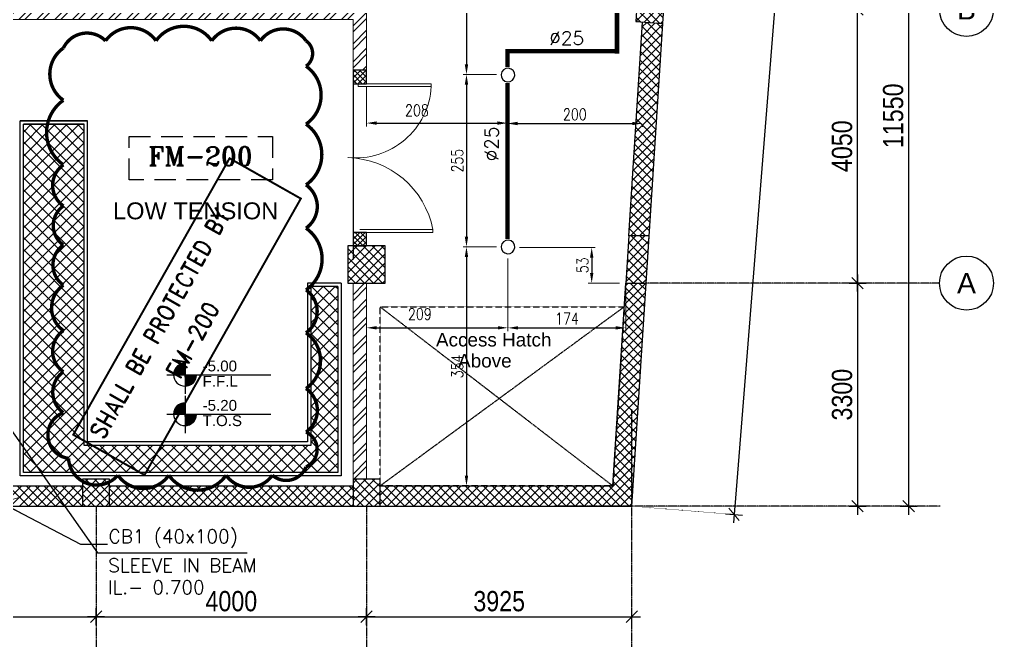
# Model space of a CAD drawing. Header units: inches. Extents: x 1355305 to 1448369, y 326920 to 386626.
# Drawn here: x 1410238 to 1424644, y 337574 to 346759 of the extents above; entities that cross this region are included whole.
import ezdxf
from ezdxf.enums import TextEntityAlignment as Align

# ---------------------------------------------------------------- set-up
doc = ezdxf.new("R2010")
doc.units = ezdxf.units.IN
doc.header["$MEASUREMENT"] = 0
for name, pattern in [('CENTER', [50.8, 31.75, -6.35, 6.35, -6.35]), ('DOT2', [3.175, 0, -3.175]), ('HIDDEN', [9.525, 6.35, -3.175]), ('JIS_02_2.0', [3, 2, -1])]:
    doc.linetypes.add(name, pattern=pattern)
for name, color, linetype, lineweight in [('A-BLOCK', 43, 'Continuous', 13), ('A-DOOR', 10, 'Continuous', 15), ('A-HATCH CONCRETE', 254, 'Continuous', 5), ('wall hatch', 252, 'Continuous', 0)]:
    doc.layers.add(name, color=color, linetype=linetype, lineweight=lineweight)
for name, color, linetype in [('Axis', 9, 'CENTER'), ('dim-axis', 15, 'Continuous'), ('DIM2', 222, 'Continuous'), ('DR-TEXT', 181, 'Continuous'), ('FFNEW', 252, 'Continuous'), ('FP-PIPE', 4, 'Continuous'), ('P-FIRE-SPR', 6, 'Continuous'), ('P-FIRE-TXT', 181, 'Continuous'), ('P-TEXT', 181, 'Continuous'), ('S-COL', 210, 'Continuous'), ('S-WALL', 1, 'Continuous'), ('SHAFT', 7, 'Continuous'), ('SLEEVE', 2, 'Continuous'), ('TAXT', 3, 'Continuous'), ('TEXT', 181, 'Continuous'), ('TRENCH', 8, 'Continuous')]:
    doc.layers.add(name, color=color, linetype=linetype)
doc.styles.add('ARIAL', font='ARIALN.TTF')
doc.styles.add('MECH', font='romans.shx')
doc.styles.add('ROMANS', font='romans__.ttf', dxfattribs={"width": 0.8})
doc.styles.add('ROMANT', font='ROMANT.shx')
doc.styles.add('SS', font='romand.shx', dxfattribs={"width": 0.85, "height": 200})
doc.styles.add('style1', font='arial.ttf')
doc.dimstyles.new('DIM-100', dxfattribs={"dimscale": 150, "dimtxt": 2, "dimasz": 1, "dimexe": 0.75, "dimexo": 1, "dimgap": 0.5, "dimtad": 1, "dimdec": 0, "dimzin": 11, "dimdsep": 46, "dimtxsty": 'ARIAL', "dimblk": 'R', "dimcen": 2.5, "dimdle": 1, "dimclrd": 256, "dimclre": 256, "dimclrt": 256, "dimazin": 0, "dimtfac": 1, "dimtdec": 0, "dimtix": 1, "dimtmove": 2, "dimatfit": 3, "dimldrblk": 'R', "dimtolj": 1, "dimtzin": 3, "dimlwd": -1, "dimlwe": 13, "dimarcsym": 0})
doc.dimstyles.new('GRAND CINEMA', dxfattribs={"dimtxt": 180, "dimasz": 150, "dimexe": 0.18, "dimexo": 0.06, "dimgap": 100, "dimtad": 1, "dimdec": 0, "dimlfac": 0.1, "dimzin": 1, "dimdsep": 46, "dimtxsty": 'MECH', "dimcen": 0.09, "dimdle": 0.2, "dimclrd": 222, "dimclre": 222, "dimclrt": 3, "dimadec": 0, "dimazin": 0, "dimtfac": 1, "dimtdec": 0, "dimtix": 1, "dimtmove": 2, "dimatfit": 3, "dimfxl": 1, "dimtolj": 1, "dimtzin": 0, "dimlwd": -1, "dimarcsym": 0})
pattern_1 = [(45, (1361977.67, -12529.2), (-132.58252, 132.58252), []), (45, (1362066.06, -12529.2), (-132.58252, 132.58252), [])]
pattern_2 = [(45, (1361977.67, -12529.207), (-39.7747564, 39.7747564), []), (135, (1361977.67, -12529.207), (-39.7747564, -39.7747564), [])]
pattern_3 = [(45, (1361977.67, -12529.21), (-66.29126, 66.29126), []), (135, (1361977.67, -12529.21), (-66.29126, -66.29126), [])]

# ---------------------------------------------------------------- blocks, each defined once
blk = doc.blocks.new('R')
for p, q in [((0, -1.05), (0, 1.05)), ((-1.05, 0), (1.05, 0))]:
    blk.add_line(p, q)
at = {"color": 4, "lineweight": 13}
blk.add_line((-0.707, -0.707), (0.707, 0.707), dxfattribs=at)
blk = doc.blocks.new('*D1046')
at = {"layer": 'Defpoints', "color": 0, "transparency": 16777216}
for p in [(1472112, 574009), (1472112, 562459), (1472112, 562459)]:
    blk.add_point(p, dxfattribs=at)
at = {"layer": 'dim-axis', "color": 251, "linetype": 'DOT2', "lineweight": 13, "transparency": 16777216}
for p, q in [((1471962, 574009), (1472000, 574009)), ((1471962, 562459), (1472000, 562459))]:
    blk.add_line(p, q, dxfattribs=at)
at = {"layer": 'dim-axis', "color": 251, "transparency": 16777216}
blk.add_line((1472112, 573889), (1472112, 562579), dxfattribs=at)
at = {"layer": 'dim-axis', "color": 251, "transparency": 16777216, "xscale": 120, "yscale": 120, "zscale": 120}
for p, rotation in [((1472112, 574009), 90), ((1472112, 562459), 270)]:
    blk.add_blockref('R', p, dxfattribs=dict(at, rotation=rotation))
at = {"layer": 'dim-axis', "color": 251, "transparency": 16777216, "insert": (1471884, 568234), "char_height": 300, "attachment_point": 5, "rotation": 90, "style": 'ARIAL'}
blk.add_mtext('\\A1;11550', dxfattribs=at)
blk = doc.blocks.new('*D86')
at = {"layer": 'Defpoints', "color": 0, "transparency": 16777216}
for p in [(1470260, 590369), (1468019, 562459), (1469530, 562337)]:
    blk.add_point(p, dxfattribs=at)
at = {"layer": 'dim-axis', "color": 251, "linetype": 'DOT2', "lineweight": 13, "transparency": 16777216}
for p, q in [((1470409, 590357), (1471882, 590239)), ((1468169, 562447), (1469642, 562328))]:
    blk.add_line(p, q, dxfattribs=at)
at = {"layer": 'dim-axis', "color": 251, "transparency": 16777216}
blk.add_line((1471760, 590128), (1469539, 562457), dxfattribs=at)
at = {"layer": 'dim-axis', "color": 251, "transparency": 16777216, "xscale": 120, "yscale": 120, "zscale": 120}
for p, rotation in [((1471770, 590248), 85.410651128382), ((1469530, 562337), 265.410651128382)]:
    blk.add_blockref('R', p, dxfattribs=dict(at, rotation=rotation))
at = {"layer": 'dim-axis', "color": 251, "transparency": 16777216, "insert": (1470422, 576311), "char_height": 300, "attachment_point": 5, "rotation": 85.4107, "style": 'ARIAL'}
blk.add_mtext('\\A1;28000', dxfattribs=at)
blk = doc.blocks.new('*D1063')
at = {"layer": 'Defpoints', "color": 0, "transparency": 16777216}
for p in [(1470645, 569809), (1471356, 569809), (1470645, 565759)]:
    blk.add_point(p, dxfattribs=at)
at = {"layer": 'dim-axis', "color": 251, "linetype": 'DOT2', "lineweight": 13, "transparency": 16777216}
for p, q in [((1470795, 569809), (1471469, 569809)), ((1470795, 565759), (1471469, 565759))]:
    blk.add_line(p, q, dxfattribs=at)
at = {"layer": 'dim-axis', "color": 251, "transparency": 16777216}
blk.add_line((1471356, 565879), (1471356, 569689), dxfattribs=at)
at = {"layer": 'dim-axis', "color": 251, "transparency": 16777216, "xscale": 120, "yscale": 120, "zscale": 120}
for p, rotation in [((1471356, 569809), 90), ((1471356, 565759), 270)]:
    blk.add_blockref('R', p, dxfattribs=dict(at, rotation=rotation))
at = {"layer": 'dim-axis', "color": 251, "transparency": 16777216, "insert": (1471128, 567784), "char_height": 300, "attachment_point": 5, "rotation": 90, "style": 'ARIAL'}
blk.add_mtext('\\A1;4050', dxfattribs=at)
blk = doc.blocks.new('*D1064')
at = {"layer": 'Defpoints', "color": 0, "transparency": 16777216}
for p in [(1470645, 565759), (1467886, 562459), (1471356, 562459)]:
    blk.add_point(p, dxfattribs=at)
at = {"layer": 'dim-axis', "color": 251, "linetype": 'DOT2', "lineweight": 13, "transparency": 16777216}
for p, q in [((1470795, 565759), (1471469, 565759)), ((1468036, 562459), (1471469, 562459))]:
    blk.add_line(p, q, dxfattribs=at)
at = {"layer": 'dim-axis', "color": 251, "transparency": 16777216}
blk.add_line((1471356, 565639), (1471356, 562579), dxfattribs=at)
at = {"layer": 'dim-axis', "color": 251, "transparency": 16777216, "xscale": 120, "yscale": 120, "zscale": 120}
for p, rotation in [((1471356, 565759), 90), ((1471356, 562459), 270)]:
    blk.add_blockref('R', p, dxfattribs=dict(at, rotation=rotation))
at = {"layer": 'dim-axis', "color": 251, "transparency": 16777216, "insert": (1471128, 564109), "char_height": 300, "attachment_point": 5, "rotation": 90, "style": 'ARIAL'}
blk.add_mtext('\\A1;3300', dxfattribs=at)
blk = doc.blocks.new('*D1066')
at = {"layer": 'Defpoints', "color": 0, "transparency": 16777216}
for p in [(1456094, 561773), (1460094, 561773), (1460094, 560825)]:
    blk.add_point(p, dxfattribs=at)
at = {"layer": 'dim-axis', "color": 251, "linetype": 'DOT2', "lineweight": 13, "transparency": 16777216}
for p, q in [((1456094, 561623), (1456094, 560712)), ((1460094, 561623), (1460094, 560712))]:
    blk.add_line(p, q, dxfattribs=at)
at = {"layer": 'dim-axis', "color": 251, "transparency": 16777216}
blk.add_line((1456214, 560825), (1459974, 560825), dxfattribs=at)
at = {"layer": 'dim-axis', "color": 251, "transparency": 16777216, "xscale": 120, "yscale": 120, "zscale": 120, "rotation": 180}
blk.add_blockref('R', (1456094, 560825), dxfattribs=at)
at = {"layer": 'dim-axis', "color": 251, "transparency": 16777216, "xscale": 120, "yscale": 120, "zscale": 120}
blk.add_blockref('R', (1460094, 560825), dxfattribs=at)
at = {"layer": 'dim-axis', "color": 251, "transparency": 16777216, "insert": (1458094, 561053), "char_height": 300, "attachment_point": 5, "style": 'ARIAL'}
blk.add_mtext('\\A1;4000', dxfattribs=at)
blk = doc.blocks.new('*D1067')
at = {"layer": 'Defpoints', "color": 0, "transparency": 16777216}
for p in [(1460094, 561773), (1464094, 561773), (1464094, 560825)]:
    blk.add_point(p, dxfattribs=at)
at = {"layer": 'dim-axis', "color": 251, "linetype": 'DOT2', "lineweight": 13, "transparency": 16777216}
for p, q in [((1460094, 561623), (1460094, 560712)), ((1464094, 561623), (1464094, 560712))]:
    blk.add_line(p, q, dxfattribs=at)
at = {"layer": 'dim-axis', "color": 251, "transparency": 16777216}
blk.add_line((1460214, 560825), (1463974, 560825), dxfattribs=at)
at = {"layer": 'dim-axis', "color": 251, "transparency": 16777216, "xscale": 120, "yscale": 120, "zscale": 120, "rotation": 180}
blk.add_blockref('R', (1460094, 560825), dxfattribs=at)
at = {"layer": 'dim-axis', "color": 251, "transparency": 16777216, "xscale": 120, "yscale": 120, "zscale": 120}
blk.add_blockref('R', (1464094, 560825), dxfattribs=at)
at = {"layer": 'dim-axis', "color": 251, "transparency": 16777216, "insert": (1462094, 561053), "char_height": 300, "attachment_point": 5, "style": 'ARIAL'}
blk.add_mtext('\\A1;4000', dxfattribs=at)
blk = doc.blocks.new('*D1068')
at = {"layer": 'Defpoints', "color": 0, "transparency": 16777216}
for p in [(1468019, 562459), (1464094, 561773), (1468019, 560825)]:
    blk.add_point(p, dxfattribs=at)
at = {"layer": 'dim-axis', "color": 251, "linetype": 'DOT2', "lineweight": 13, "transparency": 16777216}
for p, q in [((1468019, 562309), (1468019, 560712)), ((1464094, 561623), (1464094, 560712))]:
    blk.add_line(p, q, dxfattribs=at)
at = {"layer": 'dim-axis', "color": 251, "transparency": 16777216}
blk.add_line((1464214, 560825), (1467899, 560825), dxfattribs=at)
at = {"layer": 'dim-axis', "color": 251, "transparency": 16777216, "xscale": 120, "yscale": 120, "zscale": 120, "rotation": 180}
blk.add_blockref('R', (1464094, 560825), dxfattribs=at)
at = {"layer": 'dim-axis', "color": 251, "transparency": 16777216, "xscale": 120, "yscale": 120, "zscale": 120}
blk.add_blockref('R', (1468019, 560825), dxfattribs=at)
at = {"layer": 'dim-axis', "color": 251, "transparency": 16777216, "insert": (1466056, 561053), "char_height": 300, "attachment_point": 5, "style": 'ARIAL'}
blk.add_mtext('\\A1;3925', dxfattribs=at)
blk = doc.blocks.new('SEDRGFE')
at = {"layer": 'wall hatch', "ltscale": 500}
h = blk.add_hatch(dxfattribs=at)
h.set_pattern_fill('ANSI35', color=250, scale=500)
h.set_pattern_definition([(45, (1393765.3, 692564.65), (-88.38835, 88.38835), []), (45, (1393853.68, 692564.65), (-88.38835, 88.38835), [156.25, -31.25, 0, -31.25])])
edge = h.paths.add_edge_path(flags=17)
edge.add_line((1395397, 703056), (1395199, 703084))
edge.add_line((1395199, 703084), (1394088, 695296))
edge.add_line((1394088, 695296), (1394301, 695265))
edge.add_line((1394301, 695265), (1395397, 703056))
edge.add_line((1395397, 703056), (1395199, 703084))
h.paths.add_polyline_path([(1395397, 703056), (1395199, 703084), (1394088, 695296), (1394301, 695265)], flags=17)
h.paths.add_polyline_path([(1389810, 680290), (1389610, 680288), (1389610, 674888), (1389810, 674888)])
blk = doc.blocks.new('SWGDCSTHYTD')
at = {"layer": 'A-HATCH CONCRETE'}
h = blk.add_hatch(dxfattribs=at)
h.set_pattern_fill('ANSI37', color=254, scale=750)
h.set_pattern_definition([(45, (1361976.43, -12537.17), (-66.29126, 66.29126), []), (135, (1361976.43, -12537.17), (-66.29126, -66.29126), [])])
h.paths.add_polyline_path([(1419354, 403126), (1419753, 403100), (1419779, 403499), (1419380, 403525)])
h = blk.add_hatch(dxfattribs=at)
h.set_pattern_fill('ANSI37,_O', color=254, scale=450)
h.set_pattern_definition(pattern_2)
h.paths.add_polyline_path([(1415371, 402408), (1415171, 402408), (1415171, 402208), (1415371, 402208)])
h = blk.add_hatch(dxfattribs=at)
h.set_pattern_fill('ANSI37,_O', color=254, scale=450)
h.set_pattern_definition(pattern_2)
h.paths.add_polyline_path([(1415371, 400008), (1415171, 400008), (1415171, 399808), (1415371, 399808)])
h = blk.add_hatch(dxfattribs=at)
h.set_pattern_fill('ANSI37', color=254, scale=750)
h.set_pattern_definition(pattern_3)
h.paths.add_polyline_path([(1419206, 399258), (1419508, 399258), (1419552, 399956), (1419252, 399956)])
h = blk.add_hatch(dxfattribs=at)
h.set_pattern_fill('ANSI37', color=254, scale=750)
h.set_pattern_definition(pattern_3)
h.paths.add_polyline_path([(1415096, 399258), (1415646, 399258), (1415646, 399808), (1415096, 399808)])
h = blk.add_hatch(dxfattribs=at)
h.set_pattern_fill('ANSI37', color=254, scale=750)
h.set_pattern_definition([(45, (1361977.04, -12529.21), (-66.29126, 66.29126), []), (135, (1361977.04, -12529.21), (-66.29126, -66.29126), [])])
h.paths.add_polyline_path([(1411171, 395958), (1411571, 395958), (1411571, 396358), (1411171, 396358)])
h = blk.add_hatch(dxfattribs=at)
h.set_pattern_fill('ANSI37', color=254, scale=750)
h.set_pattern_definition(pattern_3)
h.paths.add_polyline_path([(1415171, 395958), (1415571, 395958), (1415571, 396358), (1415171, 396358)])
at = {"layer": 'TEXT', "ltscale": 0.5}
h = blk.add_hatch(dxfattribs=at)
h.set_pattern_fill('ANSI31', color=254, scale=0.64)
h.set_pattern_definition([(45, (547092.661326, -73756.807495), (-0.056568542495, 0.056568542495), [])])
h.paths.add_polyline_path([(1412686, 398070, 0.414214), (1412518, 397902), (1412686, 397902)])
h.paths.add_polyline_path([(1412854, 397902), (1412686, 397902), (1412686, 397734, 0.414214)])
h = blk.add_hatch(dxfattribs=at)
h.set_pattern_fill('ANSI31', color=254, scale=0.64)
h.set_pattern_definition([(45, (547092.661326, -74339.527495), (-0.056568542495, 0.056568542495), [])])
h.paths.add_polyline_path([(1412686, 397487, 0.414214), (1412518, 397319), (1412686, 397319)])
h.paths.add_polyline_path([(1412854, 397319), (1412686, 397319), (1412686, 397151, 0.414214)])
at = {"layer": 'TRENCH'}
h = blk.add_hatch(dxfattribs=at)
h.set_pattern_fill('ANSI37', color=254, scale=1000)
h.set_pattern_definition([(45, (852227.79, -8444.35), (-88.388348, 88.388348), []), (135, (852227.79, -8444.35), (-88.388348, -88.388348), [])])
h.paths.add_polyline_path([(1414946, 399208), (1414946, 396458), (1410296, 396458), (1410296, 401608), (1411196, 401608), (1411196, 396858), (1414546, 396858), (1414546, 399208)])
at = {"layer": 'wall hatch', "ltscale": 500}
h = blk.add_hatch(dxfattribs=at)
h.set_pattern_fill('ANSI35', color=254, scale=500)
h.set_pattern_definition([(45, (1414026.02, 413934.91), (-88.3883, 88.3883), []), (45, (1414114.41, 413934.91), (-88.3883, 88.3883), [156.25, -31.25, 0, -31.25])])
edge = h.paths.add_edge_path(flags=17)
edge.add_line((1415658, 424426), (1415460, 424455))
edge.add_line((1415460, 424455), (1414349, 416666))
edge.add_line((1414349, 416666), (1414562, 416636))
edge.add_line((1414562, 416636), (1415658, 424426))
edge.add_line((1415658, 424426), (1415460, 424455))
h.paths.add_polyline_path([(1415658, 424426), (1415460, 424455), (1414349, 416666), (1414562, 416636)], flags=17)
h.paths.add_polyline_path([(1413834, 413117), (1413862, 413315), (1409871, 413885), (1409871, 413723), (1409871, 413686), (1409871, 402958), (1410071, 402958), (1410071, 413654)])
h.paths.add_polyline_path([(1414152, 413930), (1413954, 413959), (1413919, 413711), (1414117, 413683)])
h.paths.add_polyline_path([(1409871, 401658), (1410071, 401661), (1410071, 401758), (1409871, 401758)])
h = blk.add_hatch(dxfattribs=at)
h.set_pattern_fill('ANSI32', color=254, scale=500)
h.set_pattern_definition(pattern_1)
edge = h.paths.add_edge_path()
edge.add_line((1415371, 403658), (1415171, 403658))
edge.add_line((1415171, 403658), (1415171, 403358))
edge.add_line((1415171, 403358), (1410646, 403358))
edge.add_arc((1410272, 403302), 379, -22.3179, 8.5397, ccw=False)
edge.add_line((1410622, 403158), (1415171, 403158))
edge.add_line((1415171, 403158), (1415171, 402408))
edge.add_line((1415171, 402408), (1415371, 402408))
edge.add_line((1415371, 402408), (1415371, 403658))
h = blk.add_hatch(dxfattribs=at)
h.set_pattern_fill('ANSI32', color=254, scale=500)
h.set_pattern_definition(pattern_1)
h.paths.add_polyline_path([(1410646, 403358), (1410046, 403358), (1410046, 403158), (1410622, 403158, 0.135461)])
h = blk.add_hatch(dxfattribs=at)
h.set_pattern_fill('ANSI32', color=254, scale=500)
h.set_pattern_definition(pattern_1)
h.paths.add_polyline_path([(1415171, 396358), (1415370, 396350), (1415370, 399250), (1415171, 399258)])
at = {"layer": 'A-BLOCK', "color": 254, "ltscale": 100}
for p, q in [((1415371, 403158), (1415371, 403858)), ((1415171, 403158), (1410071, 403158)), ((1415171, 403158), (1415171, 402208)), ((1415371, 403158), (1415371, 402208)), ((1415371, 402208), (1415171, 402208)), ((1415171, 399258), (1415171, 396358)), ((1415371, 399258), (1415371, 396358))]:
    blk.add_line(p, q, dxfattribs=at)
at = {"layer": 'A-DOOR', "color": 254}
blk.add_line((1415247, 402164), (1415247, 402208), dxfattribs=at)
for points in [[(1415291, 402164), (1415247, 402164), (1416328, 402164), (1416328, 402208), (1415247, 402208)], [(1415316, 400008), (1415272, 400008), (1416353, 400008), (1416353, 400052), (1415272, 400052)]]:
    blk.add_lwpolyline(points, dxfattribs=at)
for centre, radius, start, end in [((1415208, 402232), 1123, 264.3201, 356.5355), ((1415059, 399796), 1319, 11.1853, 88.3625)]:
    blk.add_arc(centre, radius, start, end, dxfattribs=at)
at = {"layer": 'A-HATCH CONCRETE', "color": 254, "linetype": 'Continuous'}
for p, q in [((1419356, 403147), (1419356, 403147)), ((1419379, 403124), (1419370, 403133)), ((1419392, 403123), (1419400, 403131)), ((1419441, 402907), (1419642, 403107)), ((1419450, 403048), (1419517, 403115)), ((1419741, 402895), (1419520, 403115)), ((1419749, 403019), (1419662, 403106)), ((1419432, 402765), (1419753, 403086)), ((1419733, 402770), (1419450, 403053)), ((1419423, 402623), (1419744, 402945)), ((1419725, 402646), (1419442, 402928)), ((1419414, 402482), (1419735, 402803)), ((1419709, 402396), (1419426, 402679)), ((1419717, 402521), (1419434, 402803)), ((1419405, 402340), (1419726, 402661)), ((1419701, 402272), (1419418, 402554)), ((1419395, 402198), (1419717, 402520)), ((1419693, 402147), (1419410, 402430)), ((1419386, 402057), (1419708, 402378)), ((1419685, 402023), (1419402, 402305)), ((1419368, 401773), (1419689, 402095)), ((1419377, 401915), (1419698, 402236)), ((1419677, 401898), (1419394, 402181)), ((1419359, 401632), (1419680, 401953)), ((1419669, 401773), (1419386, 402056)), ((1419350, 401490), (1419671, 401811)), ((1419653, 401524), (1419370, 401807)), ((1419661, 401649), (1419378, 401931)), ((1419341, 401348), (1419662, 401670)), ((1419645, 401400), (1419362, 401682)), ((1419332, 401207), (1419653, 401528)), ((1419637, 401275), (1419354, 401558)), ((1419323, 401065), (1419644, 401386)), ((1419629, 401150), (1419346, 401433)), ((1419314, 400923), (1419635, 401245)), ((1419621, 401026), (1419338, 401308)), ((1419305, 400782), (1419626, 401103)), ((1419613, 400901), (1419330, 401184)), ((1419296, 400640), (1419617, 400961)), ((1419605, 400777), (1419322, 401059)), ((1419286, 400498), (1419608, 400820)), ((1419589, 400527), (1419306, 400810)), ((1419597, 400652), (1419314, 400935)), ((1419277, 400357), (1419599, 400678)), ((1419581, 400403), (1419298, 400685)), ((1419268, 400215), (1419589, 400536)), ((1419573, 400278), (1419290, 400561)), ((1419259, 400073), (1419580, 400395)), ((1419565, 400154), (1419282, 400436)), ((1419557, 400029), (1419274, 400312)), ((1419275, 399956), (1419571, 400253)), ((1419497, 399956), (1419266, 400187)), ((1419407, 399956), (1419562, 400111)), ((1419251, 399938), (1419251, 399938)), ((1419365, 399956), (1419258, 400062)), ((1419540, 399956), (1419553, 399970)), ((1419241, 399790), (1419241, 399790)), ((1419243, 399813), (1419243, 399813)), ((1419250, 399932), (1419250, 399932)), ((1419232, 399648), (1419232, 399649)), ((1419235, 399689), (1419235, 399689)), ((1419223, 399507), (1419223, 399507)), ((1419227, 399564), (1419227, 399564)), ((1419214, 399365), (1419214, 399365)), ((1419219, 399439), (1419219, 399439)), ((1419187, 398940), (1419504, 399258)), ((1419196, 399082), (1419372, 399258)), ((1419205, 399223), (1419239, 399258)), ((1419211, 399315), (1419211, 399315)), ((1419493, 399032), (1419268, 399258)), ((1419501, 399157), (1419400, 399258)), ((1419177, 398798), (1419499, 399120)), ((1419485, 398908), (1419203, 399190)), ((1419168, 398657), (1419490, 398978)), ((1419469, 398659), (1419187, 398941)), ((1419477, 398783), (1419195, 399066)), ((1419159, 398515), (1419480, 398836)), ((1419461, 398534), (1419179, 398816)), ((1419150, 398373), (1419471, 398695)), ((1419453, 398409), (1419171, 398692)), ((1419141, 398232), (1419462, 398553)), ((1419445, 398285), (1419163, 398567)), ((1419132, 398090), (1419453, 398411)), ((1419437, 398160), (1419155, 398443)), ((1419123, 397948), (1419444, 398270)), ((1419429, 398036), (1419147, 398318)), ((1419114, 397807), (1419435, 398128)), ((1419413, 397786), (1419131, 398069)), ((1419421, 397911), (1419139, 398194)), ((1419105, 397665), (1419426, 397986)), ((1419405, 397662), (1419123, 397944)), ((1419096, 397523), (1419417, 397845)), ((1419397, 397537), (1419115, 397820)), ((1419087, 397382), (1419408, 397703)), ((1419389, 397413), (1419107, 397695)), ((1419078, 397240), (1419399, 397561)), ((1419381, 397288), (1419099, 397571)), ((1419068, 397098), (1419390, 397420)), ((1419373, 397163), (1419091, 397446)), ((1419059, 396957), (1419381, 397278)), ((1419357, 396914), (1419075, 397197)), ((1419365, 397039), (1419083, 397321)), ((1419050, 396815), (1419371, 397136)), ((1419349, 396790), (1419067, 397072)), ((1419041, 396674), (1419362, 396995)), ((1419341, 396665), (1419059, 396948)), ((1419032, 396532), (1419353, 396853)), ((1419333, 396540), (1419051, 396823)), ((1419023, 396390), (1419344, 396711)), ((1419325, 396416), (1419043, 396698)), ((1418723, 395958), (1419335, 396570)), ((1419317, 396291), (1419035, 396574)), ((1418856, 395958), (1419326, 396428)), ((1419309, 396167), (1419027, 396449)), ((1410370, 395958), (1410070, 396258)), ((1410071, 396056), (1410273, 396258)), ((1410105, 395958), (1410405, 396258)), ((1410503, 395958), (1410203, 396258)), ((1410238, 395958), (1410538, 396258)), ((1410635, 395958), (1410335, 396258)), ((1410371, 395958), (1410671, 396258)), ((1410768, 395958), (1410468, 396258)), ((1410503, 395958), (1410803, 396258)), ((1410900, 395958), (1410600, 396258)), ((1410636, 395958), (1410936, 396258)), ((1411033, 395958), (1410733, 396258)), ((1410768, 395958), (1411068, 396258)), ((1411166, 395958), (1410866, 396258)), ((1410901, 395958), (1411171, 396228)), ((1411171, 396085), (1410998, 396258)), ((1411171, 396217), (1411131, 396258)), ((1411571, 396230), (1411599, 396258)), ((1411571, 396098), (1411731, 396258)), ((1411571, 395965), (1411864, 396258)), ((1411828, 395958), (1411571, 396215)), ((1411961, 395958), (1411661, 396258)), ((1411696, 395958), (1411996, 396258)), ((1412094, 395958), (1411794, 396258)), ((1411829, 395958), (1412129, 396258)), ((1412226, 395958), (1411926, 396258)), ((1411962, 395958), (1412262, 396258)), ((1412359, 395958), (1412059, 396258)), ((1412094, 395958), (1412394, 396258)), ((1412491, 395958), (1412191, 396258)), ((1412227, 395958), (1412527, 396258)), ((1412624, 395958), (1412324, 396258)), ((1412359, 395958), (1412659, 396258)), ((1412757, 395958), (1412457, 396258)), ((1412492, 395958), (1412792, 396258)), ((1412889, 395958), (1412589, 396258)), ((1412624, 395958), (1412924, 396258)), ((1413022, 395958), (1412722, 396258)), ((1412757, 395958), (1413057, 396258)), ((1413154, 395958), (1412854, 396258)), ((1412890, 395958), (1413190, 396258)), ((1413287, 395958), (1412987, 396258)), ((1413022, 395958), (1413322, 396258)), ((1413419, 395958), (1413119, 396258)), ((1413155, 395958), (1413455, 396258)), ((1413552, 395958), (1413252, 396258)), ((1413287, 395958), (1413587, 396258)), ((1413685, 395958), (1413385, 396258)), ((1413420, 395958), (1413720, 396258)), ((1413817, 395958), (1413517, 396258)), ((1413553, 395958), (1413853, 396258)), ((1413950, 395958), (1413650, 396258)), ((1413685, 395958), (1413985, 396258)), ((1414082, 395958), (1413782, 396258)), ((1413818, 395958), (1414118, 396258)), ((1414215, 395958), (1413915, 396258)), ((1413950, 395958), (1414250, 396258)), ((1414347, 395958), (1414047, 396258)), ((1414083, 395958), (1414383, 396258)), ((1414480, 395958), (1414180, 396258)), ((1414215, 395958), (1414515, 396258)), ((1414613, 395958), (1414313, 396258)), ((1414348, 395958), (1414648, 396258)), ((1414745, 395958), (1414445, 396258)), ((1414481, 395958), (1414781, 396258)), ((1414878, 395958), (1414578, 396258)), ((1414613, 395958), (1414913, 396258)), ((1415010, 395958), (1414710, 396258)), ((1414746, 395958), (1415046, 396258)), ((1415143, 395958), (1414843, 396258)), ((1414878, 395958), (1415171, 396251)), ((1415171, 396062), (1414976, 396258)), ((1415171, 396195), (1415108, 396258)), ((1415571, 396253), (1415576, 396258)), ((1415571, 396120), (1415709, 396258)), ((1415571, 395988), (1415841, 396258)), ((1415806, 395958), (1415571, 396193)), ((1415938, 395958), (1415638, 396258)), ((1415674, 395958), (1415974, 396258)), ((1416071, 395958), (1415771, 396258)), ((1415806, 395958), (1416106, 396258)), ((1416204, 395958), (1415904, 396258)), ((1415939, 395958), (1416239, 396258)), ((1416336, 395958), (1416036, 396258)), ((1416072, 395958), (1416372, 396258)), ((1416469, 395958), (1416169, 396258)), ((1416204, 395958), (1416504, 396258)), ((1416601, 395958), (1416301, 396258)), ((1416337, 395958), (1416637, 396258)), ((1416734, 395958), (1416434, 396258)), ((1416469, 395958), (1416769, 396258)), ((1416867, 395958), (1416567, 396258)), ((1416602, 395958), (1416902, 396258)), ((1416999, 395958), (1416699, 396258)), ((1416735, 395958), (1417035, 396258)), ((1417132, 395958), (1416832, 396258)), ((1416867, 395958), (1417167, 396258)), ((1417264, 395958), (1416964, 396258)), ((1417000, 395958), (1417300, 396258)), ((1417397, 395958), (1417097, 396258)), ((1417132, 395958), (1417432, 396258)), ((1417529, 395958), (1417229, 396258)), ((1417265, 395958), (1417565, 396258)), ((1417662, 395958), (1417362, 396258)), ((1417397, 395958), (1417697, 396258)), ((1417795, 395958), (1417495, 396258)), ((1417530, 395958), (1417830, 396258)), ((1417927, 395958), (1417627, 396258)), ((1417663, 395958), (1417963, 396258)), ((1418060, 395958), (1417760, 396258)), ((1417795, 395958), (1418095, 396258)), ((1418192, 395958), (1417892, 396258)), ((1417928, 395958), (1418228, 396258)), ((1418325, 395958), (1418025, 396258)), ((1418060, 395958), (1418360, 396258)), ((1418458, 395958), (1418158, 396258)), ((1418193, 395958), (1418493, 396258)), ((1418590, 395958), (1418290, 396258)), ((1418326, 395958), (1418626, 396258)), ((1418723, 395958), (1418423, 396258)), ((1418458, 395958), (1418758, 396258)), ((1418855, 395958), (1418555, 396258)), ((1418591, 395958), (1418891, 396258)), ((1418988, 395958), (1418688, 396258)), ((1419120, 395958), (1418820, 396258)), ((1419253, 395958), (1418953, 396258)), ((1418988, 395958), (1419317, 396286)), ((1419301, 396042), (1419019, 396325)), ((1411033, 395958), (1411171, 396096)), ((1411696, 395958), (1411571, 396082)), ((1415011, 395958), (1415171, 396118)), ((1415673, 395958), (1415571, 396060)), ((1419121, 395958), (1419308, 396145)), ((1411166, 395958), (1411171, 395963)), ((1415144, 395958), (1415171, 395985)), ((1419254, 395958), (1419299, 396003))]:
    blk.add_line(p, q, dxfattribs=at)
at = {"layer": 'S-COL', "color": 254}
for points in [[(1419354, 403126), (1419753, 403100), (1419779, 403499), (1419380, 403525)], [(1415371, 402408), (1415171, 402408), (1415171, 402208), (1415371, 402208)], [(1415371, 400008), (1415171, 400008), (1415171, 399808), (1415371, 399808)], [(1419206, 399258), (1419508, 399258), (1419552, 399956), (1419252, 399956)]]:
    blk.add_lwpolyline(points, close=True, dxfattribs=at)
at = {"layer": 'S-COL', "color": 254, "linetype": 'ByBlock'}
for points in [[(1415096, 399258), (1415646, 399258), (1415646, 399808), (1415096, 399808)], [(1411171, 395958), (1411571, 395958), (1411571, 396358), (1411171, 396358)], [(1415171, 395958), (1415571, 395958), (1415571, 396358), (1415171, 396358)]]:
    blk.add_lwpolyline(points, close=True, dxfattribs=at)
at = {"layer": 'S-WALL', "color": 254}
for points in [[(1371461, 430983), (1371461, 430983), (1369166, 395958), (1419296, 395958), (1421088, 423900), (1407122, 425894)], [(1419252, 399956), (1419455, 403119)], [(1415571, 396258), (1419015, 396258), (1419207, 399258)], [(1410071, 396258), (1411171, 396258)], [(1411571, 396258), (1415171, 396258)]]:
    blk.add_lwpolyline(points, dxfattribs=at)
at = {"layer": 'SHAFT', "color": 254, "linetype": 'HIDDEN', "ltscale": 0.5}
for p, q in [((1419184, 398908), (1415571, 396258)), ((1415571, 398908), (1419015, 396258))]:
    blk.add_line(p, q, dxfattribs=at)
blk.add_lwpolyline([(1419184, 398908), (1419015, 396258), (1415571, 396258), (1415571, 398908)], close=True, dxfattribs=at)
at = {"layer": 'TEXT', "color": 254, "ltscale": 0.5}
for p, q in [((1412686, 398172), (1412686, 397622)), ((1412419, 397902), (1413953, 397902)), ((1412686, 397589), (1412686, 397039)), ((1412419, 397319), (1413953, 397319))]:
    blk.add_line(p, q, dxfattribs=at)
for centre in [(1412686, 397902), (1412686, 397319)]:
    blk.add_arc(centre, 168, 90, 0, dxfattribs=at)
at = {"layer": 'TRENCH', "color": 254}
for p, q in [((1415171, 402208), (1415171, 399606)), ((1410246, 396408), (1410246, 401658)), ((1411246, 401658), (1410246, 401658)), ((1410296, 396458), (1410296, 401608)), ((1410296, 396458), (1410296, 401608)), ((1411196, 401608), (1410296, 401608)), ((1411196, 396858), (1411196, 401608)), ((1411246, 396858), (1411246, 401658)), ((1414496, 399258), (1414496, 396908)), ((1414996, 399258), (1414496, 399258)), ((1414996, 399258), (1414996, 396408)), ((1414546, 399208), (1414546, 396858)), ((1414946, 399208), (1414546, 399208)), ((1414946, 399208), (1414946, 396458)), ((1414496, 396908), (1411246, 396908)), ((1414496, 396908), (1411246, 396908)), ((1414546, 396858), (1411196, 396858)), ((1414546, 396858), (1411196, 396858)), ((1414996, 396408), (1410246, 396408)), ((1414996, 396408), (1410246, 396408)), ((1414946, 396458), (1410296, 396458)), ((1414946, 396458), (1410296, 396458))]:
    blk.add_line(p, q, dxfattribs=at)
at = {"layer": 'TRENCH', "color": 254, "ltscale": 100}
for p, q in [((1410246, 396408), (1410246, 401658)), ((1410246, 401658), (1411246, 401658)), ((1410296, 401608), (1411196, 401608)), ((1411196, 396858), (1411196, 401608)), ((1411246, 396908), (1411246, 401658))]:
    blk.add_line(p, q, dxfattribs=at)
at = {"layer": 'TAXT', "color": 254, "ltscale": 100, "style": 'style1'}
for s, p in [('Access Hatch', (1416398, 398321)), ('Above', (1416725, 398010))]:
    blk.add_text(s, height=200, dxfattribs=at).set_placement(p)
at = {"layer": 'TEXT', "color": 254, "ltscale": 0.5, "style": 'style1'}
for s, p in [('-5.00', (1412946, 397952)), ('F.F.L', (1412946, 397726)), ('-5.20', (1412946, 397370)), ('T.O.S', (1412946, 397143))]:
    blk.add_text(s, height=160, dxfattribs=at).set_placement(p)
at = {"layer": 'TEXT', "color": 254, "ltscale": 0.5, "insert": (1411621, 400452), "char_height": 250, "width": 4139.91, "attachment_point": 1, "style": 'style1'}
blk.add_mtext('LOW TENSION ', dxfattribs=at)
blk = doc.blocks.new('*D1133')
at = {"layer": 'Defpoints', "color": 0, "transparency": 16777216}
for p in [(44205, -30649), (42113, -31306), (44205, -31725)]:
    blk.add_point(p, dxfattribs=at)
at = {"layer": 'DIM2', "color": 252, "lineweight": -2, "transparency": 16777216}
for p, q in [((44205, -30699), (44205, -31775)), ((42113, -31356), (42113, -31775))]:
    blk.add_line(p, q, dxfattribs=at)
at = {"layer": 'DIM2', "color": 252, "transparency": 16777216}
blk.add_line((42263, -31725), (44055, -31725), dxfattribs=at)
for points in [[(42263, -31700), (42263, -31750), (42113, -31725)], [(44055, -31700), (44055, -31750), (44205, -31725)]]:
    blk.add_solid(points, dxfattribs=at)
at = {"layer": 'DIM2', "color": 252, "transparency": 16777216, "insert": (42901, -31522), "char_height": 170, "attachment_point": 5, "style": 'ROMANS'}
blk.add_mtext('\\A1;209', dxfattribs=at)
blk = doc.blocks.new('*D1134')
at = {"layer": 'Defpoints', "color": 0, "transparency": 16777216}
for p in [(45949, -31064), (44205, -31528), (45949, -31726)]:
    blk.add_point(p, dxfattribs=at)
at = {"layer": 'DIM2', "color": 252, "lineweight": -2, "transparency": 16777216}
for p, q in [((45949, -31114), (45949, -31776)), ((44205, -31578), (44205, -31776))]:
    blk.add_line(p, q, dxfattribs=at)
at = {"layer": 'DIM2', "color": 252, "transparency": 16777216}
blk.add_line((44355, -31726), (45799, -31726), dxfattribs=at)
for points in [[(44355, -31701), (44355, -31751), (44205, -31726)], [(45799, -31701), (45799, -31751), (45949, -31726)]]:
    blk.add_solid(points, dxfattribs=at)
at = {"layer": 'DIM2', "color": 252, "transparency": 16777216, "insert": (45077, -31590), "char_height": 170, "attachment_point": 5, "style": 'ROMANS'}
blk.add_mtext('\\A1;174', dxfattribs=at)
blk = doc.blocks.new('*D1135')
at = {"layer": 'Defpoints', "color": 0, "transparency": 16777216}
for p in [(42113, -28114), (44196, -28106), (44196, -28697)]:
    blk.add_point(p, dxfattribs=at)
at = {"layer": 'DIM2', "color": 252, "lineweight": -2, "transparency": 16777216}
for p, q in [((42113, -28164), (42113, -28747)), ((44196, -28156), (44196, -28747))]:
    blk.add_line(p, q, dxfattribs=at)
at = {"layer": 'DIM2', "color": 252, "transparency": 16777216}
blk.add_line((42263, -28697), (44046, -28697), dxfattribs=at)
for points in [[(42263, -28672), (42263, -28722), (42113, -28697)], [(44046, -28672), (44046, -28722), (44196, -28697)]]:
    blk.add_solid(points, dxfattribs=at)
at = {"layer": 'DIM2', "color": 252, "transparency": 16777216, "insert": (42858, -28509), "char_height": 170, "attachment_point": 5, "style": 'ROMANS'}
blk.add_mtext('\\A1;208', dxfattribs=at)
blk = doc.blocks.new('*D1136')
at = {"layer": 'Defpoints', "color": 0, "transparency": 16777216}
for p in [(44196, -28106), (46193, -28686), (46193, -28703)]:
    blk.add_point(p, dxfattribs=at)
at = {"layer": 'DIM2', "color": 252, "lineweight": -2, "transparency": 16777216}
for p, q in [((44196, -28156), (44196, -28753)), ((46193, -28736), (46193, -28753))]:
    blk.add_line(p, q, dxfattribs=at)
at = {"layer": 'DIM2', "color": 252, "transparency": 16777216}
blk.add_line((44346, -28703), (46043, -28703), dxfattribs=at)
for points in [[(44346, -28678), (44346, -28728), (44196, -28703)], [(46043, -28678), (46043, -28728), (46193, -28703)]]:
    blk.add_solid(points, dxfattribs=at)
at = {"layer": 'DIM2', "color": 252, "transparency": 16777216, "insert": (45194, -28568), "char_height": 170, "attachment_point": 5, "style": 'ROMANS'}
blk.add_mtext('\\A1;200', dxfattribs=at)
blk = doc.blocks.new('*D1181')
at = {"layer": 'Defpoints', "color": 0, "transparency": 16777216}
for p in [(44280, -24935), (43591, -27977), (44085, -27977)]:
    blk.add_point(p, dxfattribs=at)
at = {"layer": 'DIM2', "color": 252, "lineweight": -2, "transparency": 16777216}
for p, q in [((44230, -24935), (43541, -24935)), ((44035, -27977), (43541, -27977))]:
    blk.add_line(p, q, dxfattribs=at)
at = {"layer": 'DIM2', "color": 252, "transparency": 16777216}
blk.add_line((43591, -25085), (43591, -27827), dxfattribs=at)
for points in [[(43566, -25085), (43616, -25085), (43591, -24935)], [(43566, -27827), (43616, -27827), (43591, -27977)]]:
    blk.add_solid(points, dxfattribs=at)
at = {"layer": 'DIM2', "color": 252, "transparency": 16777216, "insert": (43455, -26456), "char_height": 170, "attachment_point": 5, "rotation": 90, "style": 'ROMANS'}
blk.add_mtext('\\A1;304', dxfattribs=at)
blk = doc.blocks.new('*D1182')
at = {"layer": 'Defpoints', "color": 0, "transparency": 16777216}
for p in [(44085, -27977), (43591, -30529), (44085, -30529)]:
    blk.add_point(p, dxfattribs=at)
at = {"layer": 'DIM2', "color": 252, "lineweight": -2, "transparency": 16777216}
for p, q in [((44035, -27977), (43541, -27977)), ((44035, -30529), (43541, -30529))]:
    blk.add_line(p, q, dxfattribs=at)
at = {"layer": 'DIM2', "color": 252, "transparency": 16777216}
blk.add_line((43591, -28127), (43591, -30379), dxfattribs=at)
for points in [[(43566, -28127), (43616, -28127), (43591, -27977)], [(43566, -30379), (43616, -30379), (43591, -30529)]]:
    blk.add_solid(points, dxfattribs=at)
at = {"layer": 'DIM2', "color": 252, "transparency": 16777216, "insert": (43455, -29253), "char_height": 170, "attachment_point": 5, "rotation": 90, "style": 'ROMANS'}
blk.add_mtext('\\A1;255', dxfattribs=at)
blk = doc.blocks.new('*D1183')
at = {"layer": 'Defpoints', "color": 0, "transparency": 16777216}
for p in [(44085, -30529), (43591, -34064), (43768, -34064)]:
    blk.add_point(p, dxfattribs=at)
at = {"layer": 'DIM2', "color": 252, "lineweight": -2, "transparency": 16777216}
for p, q in [((44035, -30529), (43541, -30529)), ((43718, -34064), (43541, -34064))]:
    blk.add_line(p, q, dxfattribs=at)
at = {"layer": 'DIM2', "color": 252, "transparency": 16777216}
blk.add_line((43591, -30679), (43591, -33914), dxfattribs=at)
for points in [[(43566, -30679), (43616, -30679), (43591, -30529)], [(43566, -33914), (43616, -33914), (43591, -34064)]]:
    blk.add_solid(points, dxfattribs=at)
at = {"layer": 'DIM2', "color": 252, "transparency": 16777216, "insert": (43455, -32297), "char_height": 170, "attachment_point": 5, "rotation": 90, "style": 'ROMANS'}
blk.add_mtext('\\A1;354', dxfattribs=at)
blk = doc.blocks.new('*D1315')
at = {"layer": 'Defpoints', "color": 0, "transparency": 16777216}
for p in [(44324, -30538), (45443, -31064), (45902, -31064)]:
    blk.add_point(p, dxfattribs=at)
at = {"layer": 'DIM2', "color": 252, "lineweight": -2, "transparency": 16777216}
for p, q in [((44374, -30538), (45493, -30538)), ((45852, -31064), (45393, -31064))]:
    blk.add_line(p, q, dxfattribs=at)
at = {"layer": 'DIM2', "color": 252, "transparency": 16777216}
blk.add_line((45443, -30688), (45443, -30914), dxfattribs=at)
for points in [[(45418, -30688), (45468, -30688), (45443, -30538)], [(45418, -30914), (45468, -30914), (45443, -31064)]]:
    blk.add_solid(points, dxfattribs=at)
at = {"layer": 'DIM2', "color": 252, "transparency": 16777216, "insert": (45307, -30801), "char_height": 170, "attachment_point": 5, "rotation": 90, "style": 'ROMANS'}
blk.add_mtext('\\A1;53', dxfattribs=at)
blk = doc.blocks.new('SGSR')
at = {"layer": 'Axis', "color": 251, "ltscale": 0.5}
for p, q in [((1472567.8, 565758.6), (1468230.8, 565758.6)), ((1468018.6, 559421.9), (1468018.6, 563896)), ((1460093.8, 562458.6), (1460093.8, 558571.5)), ((1464093.8, 562458.6), (1464093.8, 558571.5)), ((1472579.5, 562458.6), (1466872.9, 562458.6))]:
    blk.add_line(p, q, dxfattribs=at)
at = {"layer": 'Axis', "color": 251, "linetype": 'Continuous'}
for centre in [(1472967.8, 569808.6), (1472967.8, 565758.6)]:
    blk.add_circle(centre, 400, dxfattribs=at)
at = {"layer": 'S-WALL', "color": 251}
blk.add_lwpolyline([(1417889.2, 562458.6), (1468019.2, 562458.6), (1469810.8, 590401.2), (1420184.3, 597484.1)], close=True, dxfattribs=at)
at = {"layer": 'Axis', "color": 251, "linetype": 'Continuous', "style": 'style1'}
for s, p in [('B', (1472967.8, 569808.6)), ('A', (1472967.8, 565758.6))]:
    blk.add_text(s, height=300, dxfattribs=at).set_placement(p, align=Align.MIDDLE)
at = {"layer": 'dim-axis', "color": 251}
for p1, p2, distance, picture, middle in [((1470259.6, 590369.1), (1468019.2, 562458.6), 1515.3, '*D86', (1470422.4, 576310.8)), ((1472112.4, 574008.6), (1472112.4, 562458.6), 0, '*D1046', (1471884.3, 568233.6))]:
    dim = blk.add_aligned_dim(p1=p1, p2=p2, distance=distance, dimstyle='DIM-100', override={"dimasz": 0.8, "dimclrd": 251, "dimclre": 251, "dimclrt": 251}, dxfattribs=at)
    dim.commit()
    dim.dimension.update_dxf_attribs({"geometry": picture, "text_midpoint": middle})
for base, p1, p2, angle, picture, middle in [((1471356.1, 569808.6), (1470645.2, 565758.6), (1470645.2, 569808.6), 270, '*D1063', (1471128, 567783.6)), ((1471356.1, 562458.6), (1470645.2, 565758.6), (1467885.9, 562458.6), 90, '*D1064', (1471128, 564108.6)), ((1468018.6, 560824.5), (1464093.8, 561772.7), (1468018.6, 562458.6), 180, '*D1068', (1466056.2, 561052.7)), ((1460093.8, 560824.5), (1456093.8, 561772.7), (1460093.8, 561772.7), 180, '*D1066', (1458093.8, 561052.7)), ((1464093.8, 560824.5), (1460093.8, 561772.7), (1464093.8, 561772.7), 180, '*D1067', (1462093.8, 561052.7))]:
    dim = blk.add_linear_dim(base=base, p1=p1, p2=p2, angle=angle, dimstyle='DIM-100', override={"dimasz": 0.8, "dimclrd": 251, "dimclre": 251, "dimclrt": 251}, dxfattribs=at)
    dim.commit()
    dim.dimension.update_dxf_attribs({"geometry": picture, "text_midpoint": middle})
blk = doc.blocks.new('A$C6DC347C1')
at = {"layer": 'DIM2', "color": 252, "linetype": 'HIDDEN', "ltscale": 50}
blk.add_lwpolyline([(38600.3, -28894.8), (40722.1, -28894.8), (40722.1, -29537.1), (38600.3, -29537.1)], close=True, dxfattribs=at)
at = {"layer": 'FP-PIPE', "color": 252, "const_width": 65}
for points in [[(45817.8, -24917.1), (45817.8, -27014.4), (45817.7, -27668.7)], [(44196.9, -27601.7), (44197.2, -27866.3)], [(45817.7, -27631.9), (44206.1, -27634.4)], [(44197.2, -28105.8), (44197.2, -30409.5)]]:
    blk.add_lwpolyline(points, dxfattribs=at)
at = {"layer": 'P-FIRE-SPR', "color": 252, "extrusion": (0, 0, -1)}
for centre in [(44204.6, -27986), (44204.6, -30529.3)]:
    blk.add_ellipse(centre, major_axis=(-70.7, 70.7), ratio=1, start_param=0.860134, end_param=7.1433193, dxfattribs=at)
at = {"layer": 'DR-TEXT', "color": 252, "style": 'ROMANT'}
blk.add_text('FM-200', height=275, dxfattribs=at).set_placement((38884.9, -29325.2))
at = {"layer": 'P-FIRE-TXT', "color": 252, "style": 'MECH'}
for rotation, p in [(359.99989, (45073.3, -27440.4)), (90, (43963, -29004.9))]:
    blk.add_text('%%C25', height=200, rotation=rotation, dxfattribs=at).set_placement(p, align=Align.MIDDLE_CENTER)
at = {"layer": 'SLEEVE', "style": 'MECH'}
for s, p in [('CB1 (40x100)', (38297.2, -34910.4, 0)), ('SLEEVE IN BEAM', (38291.8, -35339.2, 0)), ('IL.- 0.700', (38286.5, -35662.6, 0))]:
    blk.add_text(s, height=200, dxfattribs=at).set_placement(p)
at = {"layer": 'DIM2', "color": 252}
for base, p1, p2, picture, middle in [((43591, -27977.1), (44280.1, -24934.7), (44085, -27977.1), '*D1181', (43455.3, -26455.9)), ((43590.9, -30529.2), (44085, -27977.1), (44084.6, -30529.2), '*D1182', (43455.1, -29253.1)), ((43590.9, -34064.4), (44084.6, -30529.2), (43768.4, -34064.4), '*D1183', (43455.1, -32296.8)), ((45442.6, -31064.4), (44324.3, -30538.2), (45901.8, -31064.4), '*D1315', (45306.8, -30801.3))]:
    dim = blk.add_linear_dim(base=base, p1=p1, p2=p2, angle=90, dimstyle='GRAND CINEMA', override={"dimtxt": 170, "dimexe": 50, "dimexo": 50, "dimgap": 50, "dimtxsty": 'ROMANS', "dimclrd": 252, "dimclre": 252, "dimclrt": 252, "dimfxl": 6000}, dxfattribs=at)
    dim.commit()
    dim.dimension.update_dxf_attribs({"geometry": picture, "text_midpoint": middle})
for base, p1, p2, picture, middle in [((44195.7, -28697.4), (42112.7, -28114.3), (44195.7, -28105.7), '*D1135', (42857.6, -28508.9)), ((44204.6, -31725.3), (42112.7, -31305.5), (44204.6, -30649.3), '*D1133', (42901, -31521.9))]:
    dim = blk.add_linear_dim(base=base, p1=p1, p2=p2, dimstyle='GRAND CINEMA', override={"dimtxt": 170, "dimexe": 50, "dimexo": 50, "dimgap": 50, "dimtxsty": 'ROMANS', "dimclrd": 252, "dimclre": 252, "dimclrt": 252, "dimfxl": 6000}, dxfattribs=at)
    dim.commit()
    dim.dimension.update_dxf_attribs({"geometry": picture, "text_midpoint": middle, "dimtype": 160})
for base, p1, p2, picture, middle in [((46193, -28703.4), (44195.7, -28105.8), (46193, -28686.1), '*D1136', (45194.4, -28567.7)), ((45949, -31725.5), (44204.6, -31527.9), (45949, -31064.3), '*D1134', (45076.8, -31590.3))]:
    dim = blk.add_linear_dim(base=base, p1=p1, p2=p2, dimstyle='GRAND CINEMA', override={"dimtxt": 170, "dimexe": 50, "dimexo": 50, "dimgap": 50, "dimtxsty": 'ROMANS', "dimclrd": 252, "dimclre": 252, "dimclrt": 252, "dimfxl": 6000}, dxfattribs=at)
    dim.commit()
    dim.dimension.update_dxf_attribs({"geometry": picture, "text_midpoint": middle})
at = {"layer": 'DIM2'}
blk.add_leader([(35185.3, -30866.3), (38134.1, -35052), (40349.6, -35052)], dimstyle='GRAND CINEMA', override={"dimgap": 0.1, "dimtad": 0, "dimfxl": 0}, dxfattribs=at)

msp = doc.modelspace()

# ---------------------------------------------------------------- linework, layer by layer
at = {"layer": 'P-FIRE-SPR', "color": 252, "const_width": 50}
msp.add_lwpolyline([(1414476, 346444, 0.520567), (1413801, 346444, 0.520567), (1413082, 346444, 0.520567), (1412257, 346444, 0.520567), (1411511, 346444, 0.520567), (1410887, 346337, 0.520567), (1410887, 345565, 0.520567), (1410887, 344610, 0.520567), (1410887, 344001, 0.520567), (1410887, 343424, 0.520567), (1410887, 342830, 0.520567), (1410887, 342158, 0.520567), (1410887, 341548, 0.520567), (1410887, 340944, 0.785372), (1410963, 340268, 0.678441), (1411693, 340018, 0.520567), (1412447, 340018, 0.520567), (1413294, 340018, 0.520567), (1413978, 340018, 0.520567), (1414476, 340142, 0.639005), (1414476, 340657, 0.520567), (1414476, 341301, 0.520567), (1414476, 342125, 0.520567), (1414476, 342759, 0.520567), (1414476, 343673, 0.520567), (1414476, 344313, 0.520567), (1414476, 345211, 0.520567), (1414476, 346069, 0.520567)], format="xyb", close=True, dxfattribs=at)
at = {"layer": 'P-FIRE-SPR', "color": 252, "linetype": 'JIS_02_2.0', "ltscale": 100, "const_width": 30}
msp.add_lwpolyline([(1411033, 340618), (1413345, 344706), (1414399, 344110), (1412087, 340022)], close=True, dxfattribs=at)

# ---------------------------------------------------------------- block references
at = {"color": 252, "linetype": 'Continuous'}
msp.add_blockref('SWGDCSTHYTD', (0, -56398), dxfattribs=at)
at = {"layer": 'A-DOOR', "color": 252, "linetype": 'Continuous', "ltscale": 100}
msp.add_blockref('A$C6DC347C1', (1373258, 373924), dxfattribs=at)
at = {"layer": 'FFNEW', "color": 6, "linetype": 'Continuous'}
for name, p in [('SGSR', (-48723, -222899)), ('SEDRGFE', (20261, -335028))]:
    msp.add_blockref(name, p, dxfattribs=at)

# ---------------------------------------------------------------- texts
at = {"layer": 'P-TEXT', "color": 252, "style": 'SS', "width": 0.9}
for s, p in [('SHALL BE PROTECTED BY ', (1411481, 340530)), ('FM-200', (1412608, 341423))]:
    msp.add_text(s, height=250, rotation=60.6006, dxfattribs=at).set_placement(p)

# ---------------------------------------------------------------- leaders
at = {"color": 252, "linetype": 'Continuous', "ltscale": 100}
msp.add_leader([(1409971, 339608), (1411140, 339001), (1411541, 339001)], dimstyle='DIM-100', override={"dimasz": 2, "dimtad": 0, "dimclrd": 1}, dxfattribs=at)

doc.saveas('drawing.dxf')
